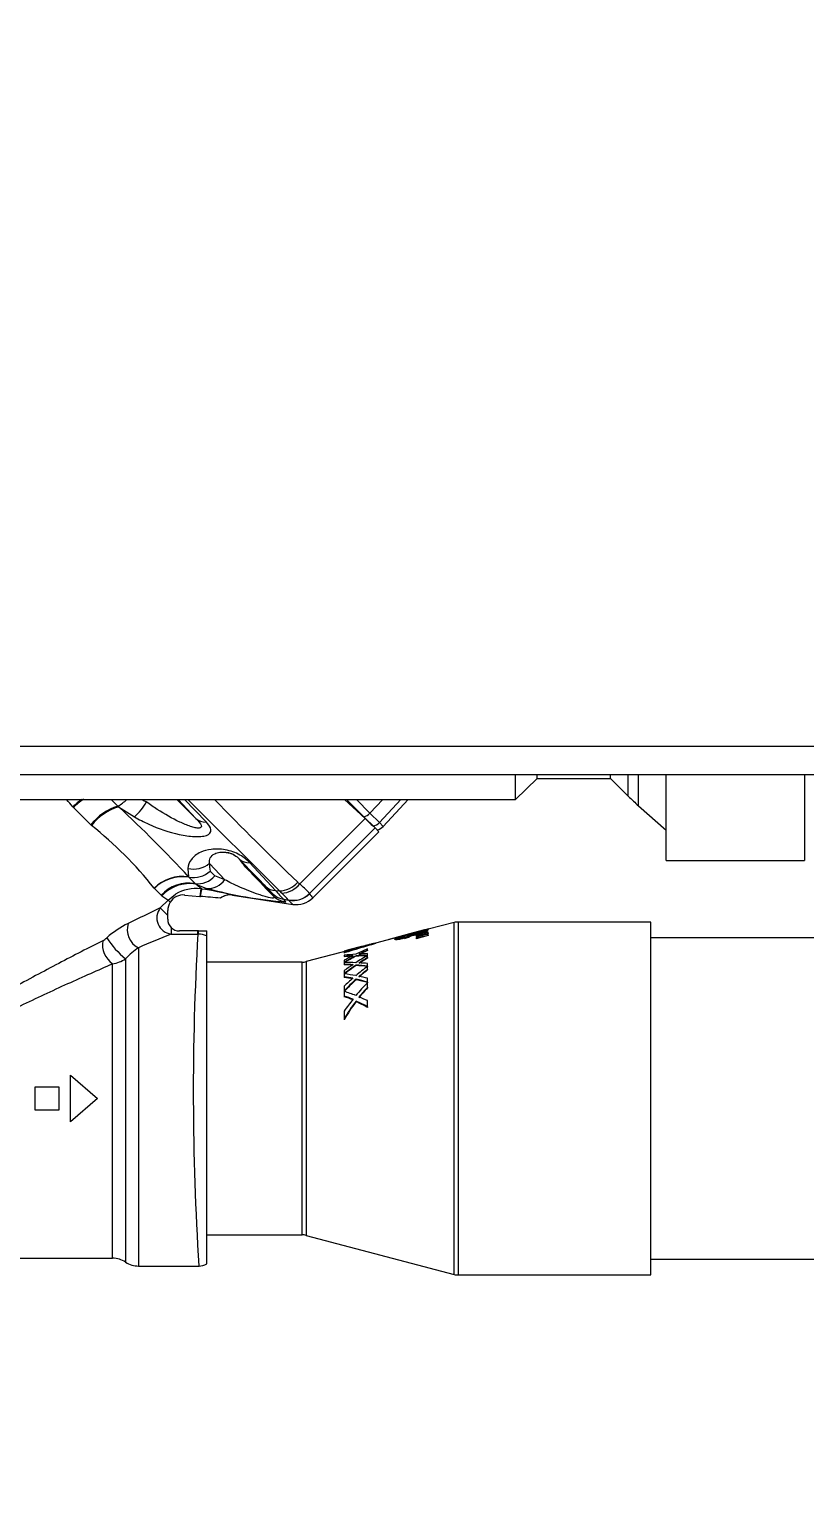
# Model space of a CAD drawing. Header units: millimetres. Extents: x 113490 to 142599, y -20467 to 115.
# Drawn here: x 138310.2 to 138409.7, y -7500 to -7310.8 of the extents above; entities that cross this region are included whole.
import ezdxf

# ---------------------------------------------------------------- set-up
doc = ezdxf.new("R2010")
doc.units = ezdxf.units.MM
doc.layers.add('DV2_0', color=7, linetype='Continuous')
doc.styles.get("Standard").update_dxf_attribs({"font": 'msyh.ttf'})
doc.dimstyles.new('ISO-25', dxfattribs={"dimtxt": 2.5, "dimasz": 2.5, "dimexe": 1.25, "dimexo": 0.625, "dimtad": 1, "dimtxsty": 'Standard', "dimcen": 2.5, "dimadec": 0, "dimazin": 0, "dimtfac": 1, "dimtmove": 0, "dimatfit": 3, "dimfxl": 1, "dimarcsym": 0})

# ---------------------------------------------------------------- blocks, each defined once
blk = doc.blocks.new('*D16')
at = {"color": 0, "lineweight": -2}
for p, q in [((137075.04, -7126.86), (137075.04, -8732.78)), ((139355.04, -7126.86), (139355.04, -8732.78)), ((137135.04, -8702.78), (139295.04, -8702.78))]:
    blk.add_line(p, q, dxfattribs=at)
at = {"color": 0}
for points in [[(137135.04, -8692.78), (137135.04, -8712.78), (137075.04, -8702.78)], [(139295.04, -8692.78), (139295.04, -8712.78), (139355.04, -8702.78)]]:
    blk.add_solid(points, dxfattribs=at)
at = {"layer": 'Defpoints', "color": 0}
for p in [(137075.04, -7125.86), (139355.04, -7125.86), (139355.04, -8702.78)]:
    blk.add_point(p, dxfattribs=at)
at = {"color": 0, "insert": (138215.04, -8656.94), "char_height": 50, "attachment_point": 5}
blk.add_mtext('2270', dxfattribs=at)

msp = doc.modelspace()

# ---------------------------------------------------------------- linework, layer by layer
at = {"layer": 'DV2_0', "color": 7, "linetype": 'Continuous', "lineweight": 20}
for p, q in [((137216.03, -7402.77), (139214.03, -7402.77)), ((138387.12, -7409.17), (138387.12, -7406.37)), ((138388.45, -7410.42), (138388.45, -7406.37)), ((138331.6, -7412.02), (138329.18, -7409.59)), ((138329.33, -7409.59), (138331.6, -7412.02)), ((138332.93, -7412.48), (138330.13, -7409.59)), ((138330.59, -7409.59), (138342.33, -7421.33)), ((138350.7, -7409.59), (138353.34, -7412.05)), ((138353.95, -7411.34), (138352.21, -7409.59)), ((138353.95, -7411.34), (138355.61, -7409.59)), ((138355.17, -7412.56), (138357.93, -7409.59)), ((138315.82, -7410.53), (138315.89, -7410.61)), ((138315.89, -7410.61), (138318.12, -7412.85)), ((138321.69, -7410.52), (138321.6, -7410.45)), ((138321.69, -7410.52), (138323.71, -7411.82)), ((138355.17, -7412.56), (138353.95, -7411.34)), ((138318.12, -7412.85), (138318.2, -7412.92)), ((138353.34, -7412.05), (138344.95, -7420.44)), ((138354.61, -7413.25), (138346.2, -7421.67)), ((138353.34, -7412.05), (138353.37, -7412.02)), ((138355.66, -7413.05), (138355.17, -7412.56)), ((138330.58, -7418.44), (138330.68, -7419.52)), ((138333.37, -7417.79), (138335.31, -7419.89)), ((138334.05, -7419.41), (138333.46, -7418.79)), ((138335.31, -7419.89), (138334.05, -7419.41)), ((138341.83, -7421.26), (138338.53, -7417.72)), ((138326.28, -7421.01), (138327.14, -7421.89)), ((138330.71, -7419.56), (138330.68, -7419.52)), ((138331.62, -7420.46), (138331.51, -7420.39)), ((138331.62, -7420.46), (138332.97, -7421.01)), ((138332.36, -7421.09), (138331.62, -7420.46)), ((138332.26, -7421.08), (138332.12, -7422.03)), ((138332.36, -7421.09), (138332.26, -7421.08)), ((138341.83, -7421.26), (138342.33, -7421.33)), ((138342.33, -7421.33), (138342.62, -7421.64)), ((138328.04, -7422.5), (138327.04, -7423.51)), ((138327.22, -7421.95), (138328, -7422.47)), ((138328.04, -7422.5), (138328, -7422.47)), ((138328.04, -7422.5), (138328.99, -7421.76)), ((138328.31, -7422.77), (138328.04, -7422.5)), ((138336.3, -7421.88), (138336.28, -7421.86)), ((138342.9, -7422.41), (138343.52, -7422.52)), ((138343.14, -7422.76), (138342.9, -7422.41)), ((138343.47, -7422.48), (138343.52, -7422.52)), ((138343.52, -7422.52), (138344.06, -7423.06)), ((138327.04, -7423.51), (138328, -7424.47)), ((138328.43, -7426.02), (138328.43, -7426.87)), ((138328.43, -7426.87), (138331.87, -7426.87)), ((138331.87, -7426.87), (138331.92, -7426.87)), ((138360.33, -7426.81), (138360.33, -7426.86)), ((138360.36, -7426.56), (138360.36, -7426.62)), ((138364.75, -7470.55), (138364.75, -7425.39)), ((138365.26, -7425.32), (138365.26, -7470.62)), ((138324.24, -7428.62), (138324.24, -7469.47)), ((138358.37, -7427.36), (138358.37, -7427.41)), ((138358.4, -7427.08), (138358.4, -7427.13)), ((138320.92, -7468.47), (138320.92, -7430.67)), ((138322.58, -7430.04), (138322.58, -7468.97)), ((138345.24, -7465.47), (138345.24, -7430.47)), ((138345.75, -7430.4), (138345.75, -7465.54))]:
    msp.add_line(p, q, dxfattribs=at)
at = {"layer": 'DV2_0', "color": 7, "linetype": 'Continuous', "lineweight": 15}
for p, q in [((137216.03, -7406.37), (139214.03, -7406.37)), ((138372.64, -7409.59), (138372.64, -7406.37)), ((138372.64, -7409.59), (138375.43, -7406.89)), ((138375.43, -7406.89), (138375.43, -7406.37)), ((138375.43, -7406.89), (138384.82, -7406.89)), ((138384.82, -7406.89), (138384.82, -7406.37)), ((138384.82, -7406.89), (138387.12, -7409.17)), ((138391.97, -7417.44), (138391.97, -7406.37)), ((138409.74, -7406.37), (138409.74, -7417.44)), ((138307.29, -7409.59), (138372.64, -7409.59)), ((138321.6, -7410.45), (138320.74, -7409.59)), ((138353.37, -7412.02), (138350.95, -7409.59)), ((138355.66, -7413.05), (138358.88, -7409.59)), ((138388.45, -7410.42), (138391.97, -7413.55)), ((138355.11, -7413.75), (138346.63, -7422.22)), ((138354.4, -7413.04), (138353.37, -7412.02)), ((138354.61, -7413.25), (138354.4, -7413.04)), ((138355.11, -7413.75), (138354.61, -7413.25)), ((138391.97, -7417.44), (138409.74, -7417.44)), ((138331.51, -7420.39), (138330.71, -7419.56)), ((138330.17, -7421.86), (138332.12, -7422.03)), ((138332.12, -7422.03), (138332.19, -7422.04)), ((138334.76, -7422.26), (138334.79, -7422.26)), ((138336.3, -7421.88), (138344.06, -7423.06)), ((138328, -7424.47), (138328, -7423.85)), ((138328, -7424.97), (138328, -7424.47)), ((138331.87, -7426.47), (138329.5, -7426.47)), ((138331.87, -7426.87), (138331.87, -7426.47)), ((138331.94, -7426.47), (138331.87, -7426.47)), ((138360.52, -7426.45), (138358.94, -7426.87)), ((138359.26, -7426.89), (138359.01, -7427.03)), ((138359.37, -7426.97), (138359.37, -7427.02)), ((138359.37, -7426.97), (138359.39, -7426.97)), ((138359.39, -7427.02), (138359.37, -7427.02)), ((138359.39, -7426.97), (138359.39, -7427.02)), ((138359.41, -7426.82), (138359.4, -7426.82)), ((138359.52, -7426.89), (138359.77, -7426.76)), ((138359.77, -7426.81), (138359.52, -7426.94)), ((138359.77, -7426.76), (138359.77, -7426.81)), ((138359.88, -7427.15), (138361.44, -7426.75)), ((138361.44, -7426.8), (138359.88, -7427.2)), ((138359.88, -7427.41), (138361.44, -7427.01)), ((138361.35, -7426.36), (138361.35, -7426.42)), ((138364.75, -7425.39), (138361.44, -7426.26)), ((138361.44, -7426.22), (138361.44, -7426.21)), ((138361.44, -7426.22), (138361.44, -7426.27)), ((138361.44, -7426.75), (138361.44, -7426.62)), ((138361.44, -7426.75), (138361.44, -7426.8)), ((138361.44, -7427.01), (138361.44, -7426.85)), ((138361.44, -7427.01), (138361.44, -7427.07)), ((138390, -7425.32), (138365.26, -7425.32)), ((138390, -7470.62), (138390, -7425.32)), ((138352.89, -7428.47), (138351.22, -7428.91)), ((138351.77, -7428.76), (138351.77, -7428.84)), ((138352.23, -7428.7), (138352.23, -7428.64)), ((138353.66, -7428.92), (138353.66, -7428.76)), ((138353.66, -7428.92), (138353.66, -7428.97)), ((138357.56, -7427.28), (138354.65, -7428.05)), ((138354.65, -7428.04), (138354.65, -7428.01)), ((138354.65, -7428.04), (138354.65, -7428.09)), ((138356.39, -7427.56), (138356.39, -7427.59)), ((138357.17, -7427.49), (138357.17, -7427.54)), ((138361.44, -7427.07), (138359.88, -7427.47)), ((138359.88, -7427.07), (138359.88, -7427.15)), ((138359.88, -7427.15), (138359.88, -7427.2)), ((138359.88, -7427.32), (138359.88, -7427.41)), ((138359.88, -7427.41), (138359.88, -7427.47)), ((138430, -7427.34), (138390, -7427.34)), ((138345.24, -7430.47), (138333, -7430.47)), ((138351.21, -7428.96), (138345.75, -7430.4)), ((138350.65, -7429.17), (138350.65, -7429.24)), ((138350.65, -7429.24), (138350.65, -7429.3)), ((138350.65, -7429.59), (138350.65, -7429.74)), ((138350.65, -7430.23), (138350.65, -7430.48)), ((138350.65, -7430.48), (138350.65, -7430.5)), ((138350.65, -7430.5), (138350.65, -7430.76)), ((138350.65, -7430.76), (138350.65, -7430.82)), ((138352.17, -7429.65), (138352.17, -7429.7)), ((138353.66, -7429.6), (138353.66, -7429.38)), ((138353.66, -7429.6), (138353.66, -7429.63)), ((138353.66, -7429.89), (138353.66, -7429.63)), ((138353.66, -7429.89), (138353.66, -7429.95)), ((138353.66, -7430.97), (138353.66, -7430.63)), ((138350.65, -7431.55), (138350.65, -7431.94)), ((138350.65, -7431.94), (138350.65, -7431.97)), ((138350.65, -7431.97), (138350.65, -7432.37)), ((138350.65, -7432.37), (138350.65, -7432.44)), ((138352.17, -7430.84), (138352.17, -7430.9)), ((138352.17, -7432.67), (138352.17, -7432.74)), ((138353.66, -7430.97), (138353.66, -7431.01)), ((138353.66, -7431.41), (138353.66, -7431.01)), ((138353.66, -7431.41), (138353.66, -7431.47)), ((138353.66, -7433.03), (138353.66, -7432.52)), ((138350.65, -7433.57), (138350.65, -7434.17)), ((138350.65, -7434.17), (138350.65, -7434.22)), ((138350.65, -7434.22), (138350.65, -7434.83)), ((138353.66, -7433.03), (138353.66, -7433.08)), ((138353.66, -7433.69), (138353.66, -7433.08)), ((138353.66, -7433.69), (138353.66, -7433.76)), ((138350.65, -7434.83), (138350.65, -7434.91)), ((138352.17, -7435.46), (138352.17, -7435.55)), ((138353.66, -7436.2), (138353.66, -7435.4)), ((138353.66, -7436.2), (138353.66, -7436.3)), ((138350.65, -7436.75), (138350.65, -7437.76)), ((138350.65, -7437.76), (138350.65, -7437.87)), ((138315.5, -7444.97), (138319, -7447.97)), ((138315.5, -7450.97), (138315.5, -7444.97)), ((138311, -7446.47), (138314, -7446.47)), ((138311, -7449.47), (138311, -7446.47)), ((138314, -7446.47), (138314, -7449.47)), ((138314, -7449.47), (138311, -7449.47)), ((138319, -7447.97), (138315.5, -7450.97)), ((138333, -7465.47), (138345.24, -7465.47)), ((138345.75, -7465.54), (138364.75, -7470.55)), ((138295, -7468.47), (138320.92, -7468.47)), ((138390, -7468.6), (138430, -7468.6)), ((138324.24, -7469.47), (138332.02, -7469.47)), ((138365.26, -7470.62), (138390, -7470.62))]:
    msp.add_line(p, q, dxfattribs=at)
at = {"layer": 'DV2_0', "color": 7, "linetype": 'Continuous', "lineweight": 20}
for centre, radius, start, end in [((138240.83, -7474.14), 98.33, 40.3061, 41.0216), ((138323.13, -7418.15), 10.56, 125.5997, 133.8171), ((138323.13, -7418.16), 10.46, 124.6839, 133.7954), ((138318.87, -7405.53), 5.62, 299.0219, 313.4929), ((138319.05, -7406.48), 7.09, 311.1103, 331.0652), ((138332.88, -7395.67), 16.15, 239.6271, 241.8164), ((138649.75, -7102.63), 440.37, 224.1941, 226.153), ((138323.9, -7417.5), 7.42, 108.1214, 141.1786), ((138323.93, -7417.53), 7.36, 107.7673, 141.1705), ((138212.2, -7529), 161.32, 42.7404, 47.2594), ((138287.67, -7451.5), 49.2, 38.3579, 51.6416), ((138332.84, -7410.61), 1.88, 228.7236, 272.6262), ((138338.44, -7415.85), 1.87, 227.6838, 272.7859), ((138329.94, -7424.77), 5.3, 81.9779, 134.1632), ((138331.33, -7415.36), 3.17, 256.1693, 309.9553), ((138331.3, -7416.39), 3.23, 259.386, 311.9241), ((138331.83, -7417.46), 2.95, 263.6241, 318.6156), ((138335.26, -7418.12), 1.92, 170.1155, 200.3845), ((138312.38, -7430.94), 17.08, 35.5752, 35.7459), ((138329.97, -7424.81), 5.3, 81.9985, 134.1419), ((138330.75, -7425.29), 4.96, 81.2836, 136.7063), ((138330.83, -7425.35), 4.96, 80.845, 136.6275), ((138331.59, -7426.05), 5.02, 82.315, 121.125), ((138346.34, -7424.24), 14.33, 167.3242, 171.1552), ((138325.15, -7468.12), 47.58, 76.4714, 81.2766), ((138333.13, -7418.33), 2.68, 266.5593, 324.5308), ((138348.41, -7361.85), 61.14, 255.3731, 265.0584), ((138341.85, -7419.38), 1.88, 227.2768, 269.4575), ((138308.36, -7451.84), 44.76, 43.1569, 43.971), ((138342.12, -7417.83), 3.51, 273.2851, 317.097), ((138342.4, -7418.34), 3.3, 273.887, 320.574), ((138346.98, -7417.84), 3.3, 226.1352, 232.0319), ((138338.7, -7404.96), 20.5, 235.674, 235.9527), ((138335.98, -7423.84), 2, 81.4467, 127.7344), ((138338.39, -7423.05), 3.29, 20.1914, 26.3195), ((138343.47, -7419.45), 3.01, 225.1612, 259.1868), ((138343.61, -7419.77), 3.02, 225.1646, 261.0851), ((138337.41, -7427.74), 8.03, 41.0113, 49.5036), ((138344.07, -7419.49), 3.05, 258.6574, 314.2672), ((138344.06, -7419.53), 3.05, 259.8069, 314.5336), ((138346.23, -7421.68), 0.0402, 164.929, 206.1824), ((138348.31, -7420.39), 2.49, 211.8489, 227.562), ((138733.36, -8264.01), 933.56, 115.80085, 116.08156), ((138328.69, -7424.79), 2.09, 142.2405, 262.8807), ((138328.34, -7436.52), 12.28, 116.2065, 131.5971), ((138325.41, -7426.29), 2.61, 162.5459, 243.1831), ((138685.24, -8285.94), 930.23, 112.55534, 112.83546), ((138683.43, -7447.09), 352.15, 176.7074, 183.6433), ((138322.63, -7428.19), 3.02, 171.053, 235.4375), ((138318.46, -7425.39), 2.62, 297.1067, 311.6195), ((138329.28, -7421.72), 10.69, 211.7299, 231.1292), ((138320.33, -7426.63), 4.09, 278.2985, 303.3759)]:
    msp.add_arc(centre, radius, start, end, dxfattribs=at)
at = {"layer": 'DV2_0', "color": 7, "linetype": 'Continuous', "lineweight": 15}
for centre, radius, start, end in [((138411.73, -7384.29), 35, 225.3091, 228.2971), ((138379.67, -7384.73), 37.95, 226.0598, 228.245), ((138335.23, -7419.02), 2.63, 58.9227, 94.0101), ((138338.83, -7423.48), 3.14, 37.8413, 46.0169), ((138347.27, -7417.31), 6.72, 215.9851, 229.4411), ((138330, -7423.85), 2, 147.3943, 180), ((138330, -7423.85), 2, 85, 147.3943), ((138300.54, -7798.59), 377.88, 84.8044, 85.1956), ((138336.01, -7423.88), 2.03, 81.6189, 126.8798), ((138344.49, -7420.04), 3.05, 261.8078, 314.4877), ((138329.5, -7424.97), 1.5, 180, 224.59), ((138329.5, -7424.97), 1.5, 224.59, 270), ((138306.57, -7425.94), 25.38, 357.9029, 358.8028), ((138331.86, -7429.62), 2.75, 65.6219, 88.7374), ((138332.47, -7382.69), 43.78, 269.304, 270.696), ((138293.28, -7426.79), 39.72, 359.5362, 0.4638), ((138357.63, -7424.34), 3.02, 283.269, 297.1843), ((138360.51, -7434.33), 7.59, 98.4122, 106.3856), ((138357.43, -7423.47), 4.01, 283.5666, 298.9357), ((138357.45, -7423.57), 3.96, 283.4929, 299.057), ((138360.27, -7433.59), 6.77, 98.5928, 106.0054), ((138360.2, -7433.34), 6.47, 98.4048, 106.1712), ((138359.22, -7423.03), 3.94, 272.5048, 286.4458), ((138359.21, -7423.05), 3.98, 272.5537, 286.358), ((138361.98, -7433.48), 7.14, 103.6403, 111.0883), ((138359, -7422.19), 4.73, 276.3591, 286.2617), ((138361.3, -7430.45), 4, 103.7093, 112.522), ((138361.34, -7430.59), 4.09, 103.8262, 112.4346), ((138643.04, -8403.68), 1016.83, 106.07796, 106.16923), ((138597.55, -8224.04), 831.42, 106.49862, 106.61048), ((138365.26, -7427.32), 2, 90, 104.7942), ((138330.56, -7437.67), 11.04, 124.9274, 136.2827), ((138361.85, -7440.58), 13.97, 104.4361, 108.0799), ((138345.24, -7428.47), 2, 270, 284.7942), ((138355.13, -7472.84), 43.48, 93.9379, 95.9059), ((138345.24, -7467.47), 2, 75.2058, 90), ((138320.92, -7471.47), 3, 56.4427, 90), ((138324.24, -7466.47), 3, 236.4427, 270), ((138332, -7467.46), 2.01, 270.0783, 299.9275), ((138365.26, -7468.62), 2, 255.2058, 270)]:
    msp.add_arc(centre, radius, start, end, dxfattribs=at)
at = {"layer": 'DV2_0', "color": 7, "linetype": 'Continuous', "lineweight": 20}
for centre, major_axis, ratio, start_param, end_param in [((138353.16, -7410.63), (1.06, 1.06), 0.707107, 4.123942, 4.747296), ((138354.07, -7411.53), (1.06, 1.06), 0.99863, 4.123942, 4.747296), ((138352.74, -7432.79), (-15.56, 15.56), 0.017455, 0.001049, 0.323423), ((138130.39, -7217.19), (280.53, -280.53), 0.017452, 0.741506, 0.759605), ((138352.74, -7432.79), (-15.56, 15.56), 0.017455, 0.457133, 0.77948), ((138338.25, -7418.5), (3.1, -3.1), 0.017452, 0.049907, 0.151702)]:
    msp.add_ellipse(centre, major_axis=major_axis, ratio=ratio, start_param=start_param, end_param=end_param, dxfattribs=at)
at = {"layer": 'DV2_0', "color": 7, "linetype": 'Continuous', "lineweight": 15}
for centre, major_axis, ratio, start_param, end_param in [((138354.56, -7412.03), (-1.06, 1.06), 0.99863, 2.553146, 3.176499), ((138339.58, -7419.82), (-1.74, 1.74), 0.017455, 3.754658, 6.0327), ((138339.58, -7419.82), (-1.74, 1.74), 0.017455, 1.031042, 3.157835), ((138551.54, -7443.55), (-231.99, -5.33), 0.162223, -0.614115, -0.575061), ((138551.03, -7443.56), (-231.39, -5.32), 0.162223, -0.614261, -0.595061), ((138563.08, -7443.34), (-242.82, -5.56), 0.159769, -0.594625, -0.587775), ((138495.2, -7451.2), (-169.34, 4.31), 0.208839, -0.586463, -0.542679), ((138494.89, -7451.19), (-168.94, 4.3), 0.208839, -0.586266, -0.542363), ((138479.96, -7444.85), (-163.45, -3.97), 0.188185, -0.6739, -0.662795), ((138522.18, -7451.74), (-197.8, 4.8), 0.188185, -0.527985, -0.516743), ((138376.87, -7448.69), (-37.89, 3.05), 0.623533, -0.86231, -0.810826), ((138474.52, -7444.96), (-157.87, -3.87), 0.192242, -0.707974, -0.689321), ((138510.61, -7451.52), (-186.03, 4.59), 0.195136, -0.56641, -0.547404), ((138474.15, -7444.97), (-157.41, -3.86), 0.192242, -0.708174, -0.689472), ((138380.27, -7448.75), (-41.14, 2.96), 0.589599, -0.825671, -0.789517), ((138459.43, -7445.28), (-141.32, -3.6), 0.208839, -0.740949, -0.722177), ((138379.52, -7448.75), (-41.01, 2.92), 0.586661, -0.786796, -0.748835), ((138352.76, -7447.41), (-29.3, -2.22), 0.605207, 4.699905, 4.738421), ((138377.99, -7448.7), (-38.37, 3.08), 0.622711, -0.783995, -0.729178), ((138377.95, -7448.7), (-38.28, 3.08), 0.622711, -0.7831, -0.728103), ((138352.72, -7447.41), (29.21, 2.21), 0.605207, 1.557158, 1.595794), ((138348.39, -7447.47), (26.15, 2.26), 0.64307, 1.371732, 1.428927), ((138347.89, -7447.45), (27.36, 2.07), 0.605207, 1.382261, 1.423755), ((138384.58, -7448.79), (-43.07, 3.07), 0.586661, -0.664465, -0.623133), ((138347.85, -7447.45), (27.27, 2.07), 0.605207, 1.380411, 1.422055), ((138381.57, -7448.73), (-39.72, 3.2), 0.623533, -0.742343, -0.687374), ((138352, -7447.44), (27.56, 2.37), 0.641677, 1.45573, 1.50943), ((138351.97, -7447.45), (27.48, 2.36), 0.641677, 1.45435, 1.508222), ((138380.23, -7448.75), (-41.04, 2.95), 0.589599, -0.824942, -0.788679), ((138353.6, -7447.4), (29.63, 2.24), 0.60518, 1.52309, 1.560795), ((138385.29, -7448.79), (-43.18, 3.11), 0.589599, -0.707137, -0.668339), ((138385.25, -7448.79), (-43.08, 3.1), 0.589599, -0.70608, -0.667147), ((138348.73, -7447.44), (27.7, 2.1), 0.60518, 1.346228, 1.387076), ((138382.7, -7448.74), (-40.2, 3.23), 0.622711, -0.659818, -0.599726), ((138382.67, -7448.74), (-40.11, 3.22), 0.622711, -0.658551, -0.598221), ((138343.85, -7447.5), (24.44, 2.11), 0.64307, 1.169829, 1.233745), ((138343.01, -7447.48), (25.43, 1.93), 0.605207, 1.173226, 1.220052), ((138342.98, -7447.49), (25.33, 1.92), 0.605207, 1.170338, 1.21738), ((138389.63, -7448.83), (-45.14, 3.22), 0.586661, -0.53555, -0.48805), ((138387.42, -7448.77), (-42.03, 3.38), 0.622711, -0.528089, -0.458174), ((138386.28, -7448.76), (-41.54, 3.35), 0.623533, -0.618891, -0.55782), ((138347.45, -7447.48), (25.84, 2.22), 0.641677, 1.273519, 1.332086), ((138347.41, -7447.48), (25.76, 2.21), 0.641677, 1.271384, 1.330173), ((138342.9, -7447.51), (24.12, 2.07), 0.641677, 1.054127, 1.121532), ((138390.32, -7448.83), (-45.22, 3.25), 0.589599, -0.584299, -0.540854), ((138390.28, -7448.83), (-45.13, 3.25), 0.589599, -0.582845, -0.53921), ((138343.85, -7447.48), (25.76, 1.95), 0.60518, 1.135, 1.181461), ((138387.38, -7448.77), (-41.94, 3.37), 0.622711, -0.526334, -0.456043), ((138339.31, -7447.54), (22.73, 1.96), 0.64307, 0.916472, 0.993658), ((138390.99, -7448.8), (-43.36, 3.5), 0.623533, -0.4857, -0.412896), ((138342.86, -7447.51), (24.04, 2.06), 0.641677, 1.05082, 1.118565), ((138395.34, -7448.87), (-47.26, 3.4), 0.589599, -0.450014, -0.397407), ((138395.3, -7448.87), (-47.17, 3.39), 0.589599, -0.447981, -0.395037), ((138338.14, -7447.52), (23.49, 1.78), 0.605207, 0.905979, 0.963728), ((138338.1, -7447.52), (23.4, 1.77), 0.605207, 0.901225, 0.95938), ((138394.69, -7448.87), (-47.2, 3.36), 0.586661, -0.389814, -0.328632), ((138392.13, -7448.81), (-43.86, 3.53), 0.622711, -0.377639, -0.284522), ((138392.1, -7448.8), (-43.77, 3.52), 0.622711, -0.375062, -0.281043), ((138338.34, -7447.54), (22.4, 1.92), 0.641677, 0.764586, 0.851501), ((138338.31, -7447.54), (22.32, 1.92), 0.641677, 0.758956, 0.846604), ((138338.98, -7447.52), (23.82, 1.8), 0.60518, 0.862023, 0.92023)]:
    msp.add_ellipse(centre, major_axis=major_axis, ratio=ratio, start_param=start_param, end_param=end_param, dxfattribs=at)
for points, knots in [([(138331.6, -7412.02), (138331.93, -7412.36), (138332.46, -7412.99), (138332.25, -7413.29), (138331.8, -7413.27), (138331.45, -7413.21), (138330.73, -7413), (138329.08, -7412.32), (138327.11, -7411.21), (138325.71, -7410.24), (138325.25, -7409.9)], [0, 0, 0, 0, 0.142857, 0.285714, 0.321429, 0.357143, 0.428571, 0.571429, 0.857143, 1, 1, 1, 1]), ([(138323.71, -7411.82), (138324.31, -7412.16), (138326.17, -7413.11), (138328.84, -7414.02), (138331.12, -7414.37), (138332.15, -7414.36), (138332.65, -7414.29), (138333.33, -7414.12), (138333.76, -7413.53), (138333.25, -7412.83), (138332.93, -7412.48)], [0, 0, 0, 0, 0.142857, 0.428571, 0.571429, 0.642857, 0.678571, 0.714286, 0.857143, 1, 1, 1, 1]), ([(138338.53, -7417.72), (138338.2, -7417.37), (138337.6, -7416.85), (138336.39, -7416.29), (138335.38, -7416.03), (138334.42, -7415.94), (138333.29, -7416), (138331.96, -7416.39), (138330.91, -7417.27), (138330.62, -7418.05), (138330.58, -7418.44)], [0, 0, 0, 0, 0.142857, 0.214286, 0.285714, 0.357143, 0.428571, 0.571429, 0.785714, 1, 1, 1, 1]), ([(138333.37, -7417.79), (138333.33, -7417.54), (138333.38, -7417.06), (138333.88, -7416.57), (138334.55, -7416.37), (138335.13, -7416.34), (138335.62, -7416.39), (138336.13, -7416.53), (138336.72, -7416.8), (138337.02, -7417.06), (138337.18, -7417.23)], [0, 0, 0, 0, 0.214286, 0.428571, 0.571429, 0.642857, 0.714286, 0.785714, 0.857143, 1, 1, 1, 1]), ([(138338.66, -7418.95), (138338.62, -7418.92), (138338.56, -7418.85), (138338.47, -7418.76), (138338.38, -7418.68), (138338.3, -7418.6), (138338.22, -7418.53), (138338.15, -7418.46), (138338.09, -7418.4), (138338.03, -7418.34), (138337.98, -7418.29), (138337.91, -7418.22), (138337.85, -7418.14), (138337.82, -7418.09), (138337.83, -7418.08), (138337.86, -7418.09), (138337.88, -7418.11), (138337.89, -7418.12), (138337.9, -7418.12), (138337.9, -7418.12)], [0, 0, 0, 0, 0.05116, 0.101664, 0.151669, 0.201328, 0.250797, 0.300234, 0.349792, 0.399624, 0.449878, 0.500697, 0.625573, 0.750888, 0.875475, 0.937741, 0.968903, 0.984497, 1, 1, 1, 1]), ([(138341.48, -7421.91), (138341.61, -7422.06), (138341.76, -7422.3), (138341.22, -7422.26), (138340.64, -7422.1), (138340.23, -7421.98), (138339.48, -7421.73), (138338.4, -7421.32), (138336.84, -7420.68), (138335.86, -7420.2), (138335.31, -7419.89)], [0, 0, 0, 0, 0.142857, 0.285714, 0.321429, 0.357143, 0.428571, 0.571429, 0.714286, 1, 1, 1, 1]), ([(138361.35, -7426.36), (138361.35, -7426.36), (138361.35, -7426.35), (138361.33, -7426.34), (138361.31, -7426.34), (138361.28, -7426.34), (138361.22, -7426.34), (138361.12, -7426.35), (138360.97, -7426.38), (138360.81, -7426.41), (138360.65, -7426.45), (138360.48, -7426.5), (138360.36, -7426.53), (138360.3, -7426.54)], [0, 0, 0, 0, 0.072473, 0.141854, 0.208629, 0.273342, 0.336595, 0.467378, 0.598413, 0.697978, 0.795762, 0.89532, 1, 1, 1, 1]), ([(138360.3, -7426.6), (138360.33, -7426.59), (138360.41, -7426.57), (138360.52, -7426.54), (138360.62, -7426.51), (138360.72, -7426.49), (138360.82, -7426.47), (138360.91, -7426.45), (138360.99, -7426.43), (138361.09, -7426.41), (138361.2, -7426.39), (138361.29, -7426.39), (138361.34, -7426.39), (138361.35, -7426.41), (138361.35, -7426.42)], [0, 0, 0, 0, 0.065028, 0.127648, 0.188572, 0.248575, 0.308472, 0.369087, 0.431219, 0.495613, 0.615755, 0.736894, 0.863637, 1, 1, 1, 1]), ([(138360.33, -7426.81), (138360.44, -7426.78), (138360.55, -7426.75), (138360.76, -7426.68), (138360.85, -7426.65), (138360.99, -7426.59), (138361.04, -7426.57), (138361.17, -7426.51), (138361.24, -7426.47), (138361.33, -7426.41), (138361.35, -7426.38), (138361.35, -7426.36)], [0, 0, 0, 0, 0.153068, 0.153068, 0.301749, 0.301749, 0.411841, 0.411841, 0.709244, 0.709244, 1, 1, 1, 1]), ([(138361.35, -7426.42), (138361.35, -7426.42), (138361.35, -7426.43), (138361.33, -7426.45), (138361.31, -7426.47), (138361.28, -7426.5), (138361.24, -7426.52), (138361.19, -7426.55), (138361.14, -7426.58), (138361.07, -7426.61), (138360.98, -7426.65), (138360.86, -7426.7), (138360.7, -7426.75), (138360.52, -7426.81), (138360.4, -7426.85), (138360.33, -7426.86)], [0, 0, 0, 0, 0.072455, 0.141966, 0.208915, 0.273731, 0.336888, 0.3989, 0.460312, 0.521685, 0.583581, 0.688274, 0.790131, 0.892847, 1, 1, 1, 1]), ([(138360.95, -7426.47), (138360.95, -7426.47), (138360.95, -7426.48), (138360.94, -7426.49), (138360.92, -7426.51), (138360.89, -7426.53), (138360.85, -7426.55), (138360.79, -7426.58), (138360.68, -7426.62), (138360.53, -7426.67), (138360.39, -7426.71), (138360.33, -7426.73)], [0, 0, 0, 0, 0.086743, 0.168806, 0.247017, 0.322329, 0.395813, 0.50584, 0.619445, 0.806101, 1, 1, 1, 1]), ([(138360.33, -7426.78), (138360.35, -7426.77), (138360.41, -7426.76), (138360.49, -7426.73), (138360.56, -7426.71), (138360.63, -7426.69), (138360.71, -7426.66), (138360.79, -7426.63), (138360.87, -7426.59), (138360.94, -7426.55), (138360.95, -7426.53), (138360.95, -7426.52)], [0, 0, 0, 0, 0.079793, 0.156781, 0.232035, 0.306707, 0.381978, 0.495079, 0.604659, 0.791785, 1, 1, 1, 1]), ([(138360.36, -7426.56), (138360.39, -7426.56), (138360.44, -7426.54), (138360.52, -7426.52), (138360.6, -7426.5), (138360.67, -7426.49), (138360.74, -7426.47), (138360.82, -7426.46), (138360.89, -7426.45), (138360.95, -7426.45), (138360.95, -7426.46), (138360.95, -7426.47)], [0, 0, 0, 0, 0.08759, 0.169863, 0.248208, 0.324233, 0.399702, 0.517908, 0.640163, 0.811271, 1, 1, 1, 1]), ([(138333, -7469.2), (138333, -7469.2), (138333, -7469.19), (138333, -7469.16), (138333, -7469.13), (138333, -7469.08), (138333, -7469.01), (138333, -7468.93), (138333, -7468.83), (138333, -7468.72), (138333, -7468.59), (138333, -7468.44), (138333, -7468.27), (138333, -7468.08), (138333, -7467.87), (138333, -7467.48), (138333, -7466.84), (138333, -7465.86), (138333, -7464.73), (138333, -7463.11), (138333, -7460.9), (138333, -7458.07), (138333, -7455.22), (138333, -7452.45), (138333, -7449.98), (138333, -7447.81), (138333, -7445.89), (138333, -7443.98), (138333, -7441.5), (138333, -7438.44), (138333, -7435.7), (138333, -7433.7), (138333, -7432.33), (138333, -7431.06), (138333, -7430.14), (138333, -7429.5), (138333, -7429.08), (138333, -7428.7), (138333, -7428.36), (138333, -7428.04), (138333, -7427.76), (138333, -7427.51), (138333, -7427.29), (138333, -7427.17), (138333, -7427.11)], [0, 0, 0, 0, 0.007532, 0.015283, 0.023252, 0.031439, 0.039845, 0.048467, 0.057307, 0.066362, 0.075633, 0.085119, 0.094819, 0.104732, 0.114857, 0.125195, 0.156507, 0.187776, 0.219002, 0.250179, 0.307676, 0.361356, 0.411282, 0.457518, 0.500147, 0.532048, 0.562759, 0.592835, 0.625289, 0.686394, 0.750126, 0.78006, 0.810856, 0.842516, 0.875045, 0.888869, 0.90271, 0.916565, 0.930436, 0.944322, 0.958222, 0.972135, 0.986061, 1, 1, 1, 1]), ([(138357.51, -7427.3), (138357.49, -7427.31), (138357.45, -7427.32), (138357.39, -7427.34), (138357.33, -7427.37), (138357.26, -7427.4), (138357.18, -7427.44), (138357.17, -7427.47), (138357.17, -7427.49)], [0, 0, 0, 0, 0.095254, 0.19126, 0.28875, 0.388426, 0.683874, 1, 1, 1, 1]), ([(138357.17, -7427.54), (138357.17, -7427.53), (138357.17, -7427.52), (138357.19, -7427.5), (138357.21, -7427.48), (138357.25, -7427.46), (138357.3, -7427.43), (138357.39, -7427.4), (138357.47, -7427.37), (138357.51, -7427.35)], [0, 0, 0, 0, 0.132593, 0.260481, 0.384523, 0.505656, 0.624882, 0.815065, 1, 1, 1, 1]), ([(138357.17, -7427.49), (138357.17, -7427.49), (138357.17, -7427.5), (138357.18, -7427.51), (138357.21, -7427.52), (138357.24, -7427.53), (138357.28, -7427.53), (138357.32, -7427.54), (138357.39, -7427.54), (138357.47, -7427.53), (138357.55, -7427.52), (138357.63, -7427.51), (138357.74, -7427.5), (138357.91, -7427.47), (138358.14, -7427.42), (138358.29, -7427.38), (138358.37, -7427.36)], [0, 0, 0, 0, 0.062495, 0.122731, 0.181092, 0.237998, 0.293899, 0.349269, 0.404595, 0.476454, 0.548944, 0.595173, 0.640071, 0.756392, 0.874515, 1, 1, 1, 1]), ([(138358.37, -7427.41), (138358.26, -7427.44), (138358.15, -7427.47), (138358.04, -7427.5), (138358.03, -7427.5), (138358.02, -7427.5), (138358.02, -7427.5), (138357.92, -7427.52), (138357.83, -7427.54), (138357.74, -7427.55), (138357.73, -7427.55), (138357.72, -7427.56), (138357.72, -7427.56), (138357.67, -7427.56), (138357.62, -7427.57), (138357.57, -7427.57), (138357.55, -7427.58), (138357.53, -7427.58), (138357.52, -7427.58), (138357.5, -7427.58), (138357.48, -7427.58), (138357.46, -7427.58), (138357.42, -7427.59), (138357.39, -7427.59), (138357.36, -7427.59), (138357.3, -7427.59), (138357.26, -7427.59), (138357.23, -7427.58), (138357.2, -7427.57), (138357.18, -7427.56), (138357.17, -7427.55), (138357.17, -7427.55), (138357.17, -7427.54), (138357.17, -7427.54)], [0, 0, 0, 0, 0.176556, 0.176556, 0.176556, 0.187028, 0.187028, 0.187028, 0.342839, 0.342839, 0.342839, 0.355552, 0.355552, 0.355552, 0.450364, 0.450364, 0.450364, 0.489918, 0.489918, 0.489918, 0.529934, 0.529934, 0.529934, 0.619711, 0.619711, 0.619711, 0.777458, 0.777458, 0.777458, 0.950891, 0.950891, 0.950891, 1, 1, 1, 1]), ([(138357.57, -7427.38), (138357.57, -7427.38), (138357.57, -7427.37), (138357.58, -7427.35), (138357.61, -7427.34), (138357.64, -7427.32), (138357.69, -7427.3), (138357.76, -7427.27), (138357.86, -7427.24), (138358.01, -7427.19), (138358.19, -7427.14), (138358.33, -7427.1), (138358.4, -7427.08)], [0, 0, 0, 0, 0.071564, 0.140707, 0.208364, 0.275531, 0.343224, 0.412434, 0.541636, 0.670143, 0.829378, 1, 1, 1, 1]), ([(138358.4, -7427.13), (138358.37, -7427.14), (138358.3, -7427.16), (138358.2, -7427.19), (138358.1, -7427.21), (138358.01, -7427.24), (138357.92, -7427.27), (138357.83, -7427.3), (138357.72, -7427.34), (138357.63, -7427.38), (138357.58, -7427.41), (138357.57, -7427.42), (138357.57, -7427.43)], [0, 0, 0, 0, 0.084453, 0.165384, 0.243638, 0.320145, 0.395894, 0.4719, 0.605468, 0.733497, 0.863877, 1, 1, 1, 1]), ([(138358.32, -7427.28), (138358.29, -7427.29), (138358.21, -7427.31), (138358.11, -7427.33), (138358.01, -7427.36), (138357.93, -7427.37), (138357.85, -7427.39), (138357.73, -7427.4), (138357.59, -7427.41), (138357.57, -7427.39), (138357.57, -7427.38)], [0, 0, 0, 0, 0.094986, 0.183596, 0.267048, 0.346787, 0.424464, 0.501851, 0.738293, 1, 1, 1, 1]), ([(138357.57, -7427.43), (138357.57, -7427.44), (138357.57, -7427.45), (138357.59, -7427.45), (138357.6, -7427.45), (138357.61, -7427.46), (138357.62, -7427.46), (138357.63, -7427.46), (138357.66, -7427.46), (138357.68, -7427.46), (138357.7, -7427.46), (138357.73, -7427.46), (138357.75, -7427.45), (138357.76, -7427.45), (138357.76, -7427.45), (138357.77, -7427.45), (138357.79, -7427.45), (138357.8, -7427.45), (138357.82, -7427.44), (138357.83, -7427.44), (138357.84, -7427.44), (138357.85, -7427.44), (138357.91, -7427.43), (138357.97, -7427.42), (138358.04, -7427.4), (138358.13, -7427.38), (138358.23, -7427.36), (138358.32, -7427.33)], [0, 0, 0, 0, 0.189892, 0.189892, 0.189892, 0.257169, 0.257169, 0.257169, 0.380393, 0.380393, 0.380393, 0.476474, 0.476474, 0.476474, 0.494811, 0.494811, 0.494811, 0.550667, 0.550667, 0.550667, 0.582817, 0.582817, 0.582817, 0.762943, 0.762943, 0.762943, 1, 1, 1, 1])]:
    msp.add_open_spline(points, degree=3, knots=knots, dxfattribs=at)
at = {"layer": 'DV2_0', "color": 7, "linetype": 'Continuous', "lineweight": 20}
for points, knots in [([(138346.2, -7421.67), (138346.19, -7421.63), (138345.99, -7421.39), (138345.39, -7420.83), (138344.95, -7420.44)], [0, 0, 0, 0, 0.428571, 1, 1, 1, 1]), ([(138319.65, -7427.72), (138317.86, -7428.63), (138314.05, -7430.59), (138308.05, -7433.8), (138301.95, -7437.27), (138295.87, -7441.1), (138290.04, -7445.47), (138285.78, -7449.96), (138283.42, -7454.14), (138282.69, -7456.27), (138282.41, -7457.31)], [0, 0, 0, 0, 0.142857, 0.285714, 0.428571, 0.571429, 0.714286, 0.857143, 0.928571, 1, 1, 1, 1]), ([(138283.38, -7457.36), (138283.63, -7456.39), (138284.31, -7454.4), (138286.59, -7450.53), (138290.84, -7446.43), (138296.74, -7442.5), (138302.9, -7439.09), (138309.11, -7436.02), (138315.21, -7433.19), (138319.1, -7431.47), (138320.92, -7430.67)], [0, 0, 0, 0, 0.071429, 0.142857, 0.285714, 0.428571, 0.571429, 0.714286, 0.857143, 1, 1, 1, 1])]:
    msp.add_open_spline(points, degree=3, knots=knots, dxfattribs=at)

# ---------------------------------------------------------------- dimensions: what is measured, and where the dimension line sits
at = {"color": 1}
dim = msp.add_linear_dim(base=(139355.04, -8702.78), p1=(137075.04, -7125.86), p2=(139355.04, -7125.86), text='2270', dimstyle='ISO-25', override={"dimtxt": 50, "dimasz": 60, "dimexe": 30, "dimexo": 1, "dimgap": 20, "dimdec": 0}, dxfattribs=at)
dim.commit()
dim.dimension.update_dxf_attribs({"geometry": '*D16', "text_midpoint": (138215.04, -8656.94)})

doc.saveas('drawing.dxf')
